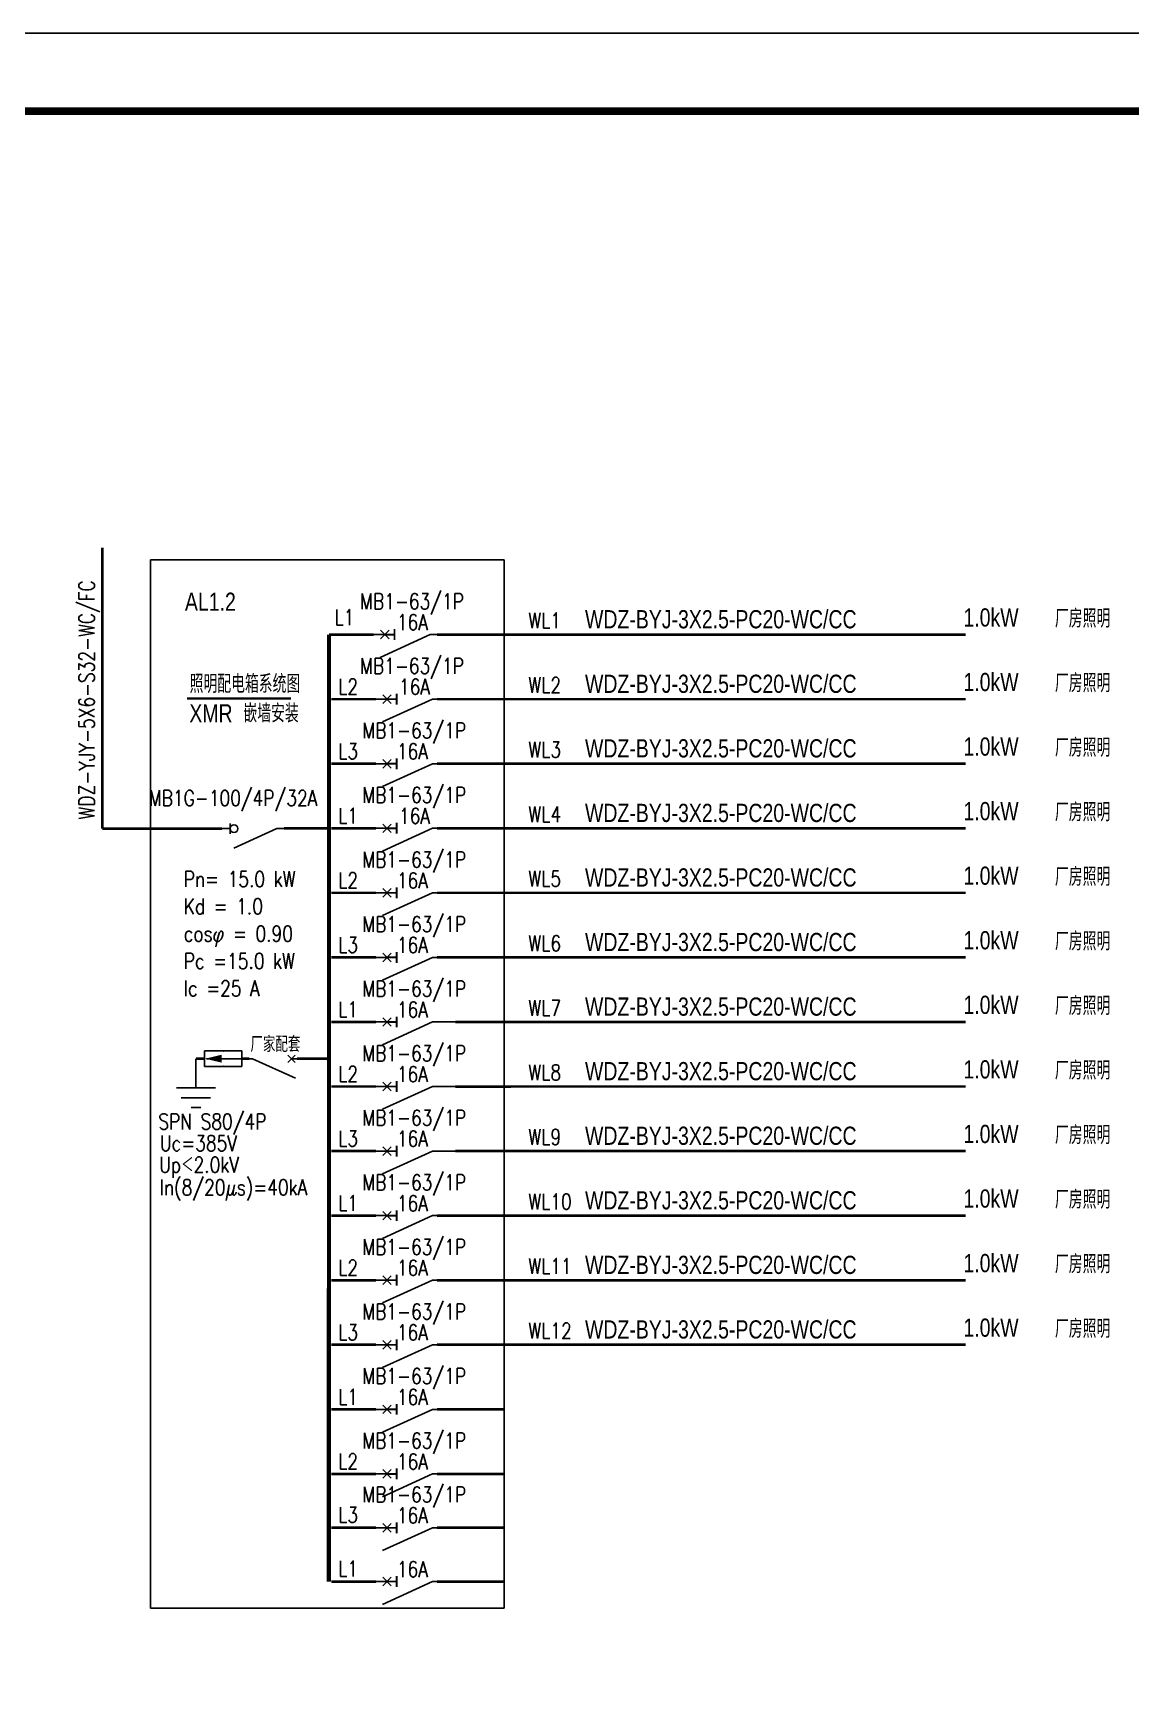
# Model space of a CAD drawing. Extents: x 54907 to 703237, y -798661 to -546661.
# Drawn here: x 214060 to 235167, y -578515 to -546661 of the extents above; entities that cross this region are included whole.
import ezdxf
from ezdxf.enums import TextEntityAlignment as Align

# ---------------------------------------------------------------- set-up
doc = ezdxf.new("R2010")
doc.units = 0
doc.header["$LTSCALE"] = 1000
doc.header["$MEASUREMENT"] = 0
doc.linetypes.add('DASH', pattern=[0.35, 0.25, -0.1])
for name, color, linetype in [('BXZ', 7, 'Continuous'), ('ELEMENT', 3, 'Continuous'), ('EQUIP-照明', 3, 'Continuous'), ('PUB_TITLE', 4, 'Continuous'), ('WIRE-照明', 1, 'Continuous'), ('文字', 7, 'Continuous'), ('说明文本', 54, 'Continuous')]:
    doc.layers.add(name, color=color, linetype=linetype)
doc.layers.add('yichutu', color=7, linetype='Continuous', true_color=0xffffff, plot=False)
doc.styles.add('_TEL_DIM', font='SIMPLEX', dxfattribs={"width": 0.8, "height": 3.5, "bigfont": 'HZTXT'})
doc.styles.add('HZF', font='hztxt_e.shx', dxfattribs={"width": 0.7, "bigfont": '!hztxt.shx'})
doc.styles.get("Standard").update_dxf_attribs({"font": 'gbenor.shx', "bigfont": 'gbcbig.shx'})

# ---------------------------------------------------------------- blocks, each defined once
blk = doc.blocks.new('$element$00000576')
for points in [[(0, 0), (0, -0.25)], [(0, -1), (0, -0.75), (-0.25, -0.2)], [(-0.047, -0.297), (0.047, -0.203)], [(-0.047, -0.203), (0.047, -0.297)]]:
    blk.add_lwpolyline(points)
at = {"flags": 9}
blk.add_attdef('S', (0, 0), '', height=0.00000667, dxfattribs=at)
blk = doc.blocks.new('20061120095655')
at = {"layer": 'ELEMENT', "linetype": 'Continuous', "const_width": 30}
for points in [[(375, 0), (535, 0)], [(535, -90), (535, 90)]]:
    blk.add_lwpolyline(points, dxfattribs=at)
at = {"layer": 'ELEMENT', "linetype": 'Continuous', "xscale": 1500, "yscale": 1500, "zscale": 1500, "rotation": 90}
blk.add_blockref('$element$00000576', (0, 0), dxfattribs=at)
blk = doc.blocks.new('M_M24')
for p, q in [((-0.25, -0.375), (0.25, -0.375)), ((-0.1875, -0.5), (0.1875, -0.5)), ((-0.0625, -0.625), (0.0625, -0.625))]:
    blk.add_line(p, q)
blk.add_lwpolyline([(0, 0), (0, -0.375)])
at = {"width": 0.8, "flags": 9}
blk.add_attdef('S', (0.25, -0.5), '', height=0.2, dxfattribs=at)
blk = doc.blocks.new('M_M7')
for p, q in [((-0.25, -0.2), (0, -0.75)), ((-0.047, -0.297), (0.047, -0.203)), ((-0.047, -0.203), (0.047, -0.297))]:
    blk.add_line(p, q)
for points in [[(0, 0), (0, -0.25)], [(0, -0.75), (0, -1)]]:
    blk.add_lwpolyline(points)
at = {"width": 0.8, "flags": 9}
blk.add_attdef('S', (0.25, -0.5), '', height=0.2, dxfattribs=at)
blk = doc.blocks.new('$equip_U$00000009')
for p, q in [((-0.72, 0.3), (-0.72, -0.3)), ((0.72, 0.3), (-0.72, 0.3)), ((0.698, 0), (-0.643, 0)), ((0.72, -0.3), (0.72, 0.3)), ((-0.72, -0.3), (0.72, -0.3))]:
    blk.add_line(p, q)
for p in [(0, 0.3), (-0.72, 0), (0, -0.3), (0.72, 0)]:
    blk.add_point(p)
blk.add_solid([(-0.063, 0.152), (-0.691, 0), (-0.063, -0.152)])
at = {"style": '_TEL_DIM', "flags": 1}
blk.add_attdef('A', text='', height=0.00002, dxfattribs=at).set_placement((0, 0), align=Align.MIDDLE_CENTER)
blk = doc.blocks.new('$element$00000523')
for points in [[(0, 0), (0, -0.15)], [(0, -1), (0, -0.75), (-0.25, -0.2)], [(-0.067, -0.15), (0.067, -0.15)]]:
    blk.add_lwpolyline(points)
blk.add_circle((0, -0.2), 0.05)
at = {"flags": 9}
blk.add_attdef('S', (0, 0), '', height=0.00000667, dxfattribs=at)
blk = doc.blocks.new('yct-1337-420-200550-63000-150-2010.0')
at = {"layer": 'yichutu', "color": 7, "true_color": 0xffffff}
blk.add_lwpolyline([(0, 0), (0, 63000), (200550, 63000), (200550, 0)], close=True, dxfattribs=at)

msp = doc.modelspace()

# ---------------------------------------------------------------- linework, layer by layer
at = {"layer": 'PUB_TITLE'}
msp.add_line((255606.6, -546661.4), (55056.6, -546661.4), dxfattribs=at)
at = {"layer": 'PUB_TITLE', "const_width": 150}
msp.add_lwpolyline([(58806.6, -608161.4), (254256.6, -608161.4), (254256.6, -548161.4), (58806.6, -548161.4)], close=True, dxfattribs=at)
at = {"layer": 'WIRE-照明', "linetype": 'Continuous'}
for points, const_width in [([(215389.9, -561955.5), (215389.9, -556554.8)], 50), ([(219748.5, -558225.6), (219746.8, -576433)], 80), ([(219748.5, -558225.6), (220610.1, -558225.6)], 50), ([(221825, -558225.1), (231991, -558225.1)], 50), ([(217019.5, -559454.6), (219017.2, -559454.6)], 50), ([(219790.7, -559466.9), (220652.3, -559466.9)], 50), ([(221825, -559466.4), (231991, -559466.4)], 50), ([(219790.7, -560708.2), (220652.3, -560708.2)], 50), ([(221825, -560707.7), (231991, -560707.7)], 50), ([(217692.4, -561955.5), (215389.9, -561955.5)], 50), ([(218886.9, -561949.5), (219748.5, -561949.5)], 50), ([(219790.7, -561949.5), (220652.3, -561949.5)], 50), ([(221825, -561949), (231991, -561949)], 50), ([(219790.7, -563190.8), (220652.3, -563190.8)], 50), ([(221825, -563190.3), (231991, -563190.3)], 50), ([(219790.7, -564432.1), (220652.3, -564432.1)], 50), ([(221825, -564431.6), (231991, -564431.6)], 50), ([(219790.7, -565673.3), (220652.3, -565673.3)], 50), ([(222176.7, -565673.3), (231991, -565672.8)], 50), ([(217355.3, -566379.4), (217189.3, -566379.4)], 50), ([(218217.2, -566379.4), (218075.3, -566379.4)], 50), ([(219134.4, -566379.4), (219746.7, -566379.4)], 50), ([(219790.7, -566914.6), (220652.3, -566914.6)], 50), ([(222176.7, -566914.8), (231991, -566914.3)], 50), ([(222176.7, -566914.6), (223116.9, -566914.6)], 50), ([(219790.7, -568155.9), (220652.3, -568155.9)], 50), ([(222176.7, -568156.3), (231991, -568155.8)], 50), ([(222176.7, -568155.9), (223116.9, -568155.9)], 50), ([(219790.7, -569397.2), (220652.3, -569397.2)], 50), ([(221825, -569397.2), (231991, -569397.2)], 50), ([(222176.7, -569397.2), (223116.9, -569397.2)], 50), ([(219790.7, -570638.5), (220652.4, -570638.5)], 50), ([(221825.1, -570638.5), (231991.1, -570638.5)], 50), ([(222176.7, -570639), (231991, -570638.5)], 50), ([(222176.8, -570638.5), (223116.9, -570638.5)], 50), ([(219790.8, -571880.3), (220652.4, -571880.3)], 50), ([(221825.2, -571880.3), (231991.2, -571880.3)], 50), ([(222176.7, -571880.5), (231991, -571880)], 50), ([(222176.8, -571880.3), (223117, -571880.2)], 50), ([(219790.9, -573121.7), (220652.5, -573121.7)], 50), ([(221825.2, -573121.7), (223116.9, -573121.7)], 50), ([(222176.7, -573121.9), (223116.9, -573121.9)], 50), ([(222176.9, -573121.7), (223117.1, -573121.7)], 50), ([(219790.9, -574363), (220652.5, -574363)], 50), ([(221825.3, -574363), (223116.9, -574363)], 50), ([(222176.8, -574363.4), (223116.9, -574363.3)], 50), ([(222177, -574363), (223117.1, -574363)], 50), ([(219790.7, -575398), (220652.3, -575398)], 50), ([(221825, -575398), (223116.9, -575398)], 50), ([(222176.7, -575398), (223116.9, -575398)], 50), ([(219790.7, -576433), (220652.3, -576433)], 50), ([(221825, -576433), (223116.9, -576433)], 50), ([(222176.7, -576433), (223116.9, -576432.9)], 50)]:
    msp.add_lwpolyline(points, dxfattribs=dict(at, const_width=const_width))
at = {"layer": '文字', "linetype": 'ByBlock'}
for p, q in [((216314.1, -556788.5), (223116.9, -556788.5)), ((216314.1, -556788.5), (216314.1, -576941.5)), ((223116.9, -556788.5), (223116.9, -576941.5)), ((223116.9, -576941.5), (216314.1, -576941.5))]:
    msp.add_line(p, q, dxfattribs=at)

# ---------------------------------------------------------------- block references
at = {"layer": 'ELEMENT', "linetype": 'DASH', "xscale": 1.166666666045785, "yscale": 1.166666666045785, "zscale": 1.166666666045785}
for p in [(220384.5, -558225.6), (220426.7, -559466.9), (220426.7, -560708.2), (220426.7, -561949.5), (220426.7, -563190.8), (220426.7, -564432.1), (220426.7, -565673.3), (220426.7, -566914.6), (220426.7, -568155.9), (220426.7, -569397.2), (220426.8, -570638.5), (220426.8, -571880.3), (220426.9, -573121.7), (220427, -574363), (220426.7, -575398), (220426.7, -576433)]:
    msp.add_blockref('20061120095655', p, dxfattribs=at)
at = {"layer": 'ELEMENT'}
for name, p, xscale, yscale, zscale, rotation in [('$element$00000523', (217621.5, -561955.5), 1500, 1500, 1500, 90), ('M_M7', (219403.4, -566379.4), -1499.924999999814, 1499.924999999814, 1499.924999999996, 270)]:
    msp.add_blockref(name, p, dxfattribs=dict(at, xscale=xscale, yscale=yscale, zscale=zscale, rotation=rotation))
at = {"layer": 'ELEMENT', "xscale": -1499.924999999814, "yscale": 1499.924999999814, "zscale": 1499.924999999996}
msp.add_blockref('M_M24', (217189.3, -566379.4), dxfattribs=at)
at = {"layer": 'EQUIP-照明', "xscale": -500, "yscale": 500, "zscale": 500, "rotation": 180}
msp.add_blockref('$equip_U$00000009', (217715.3, -566379.4), dxfattribs=at)
at = {"layer": 'yichutu'}
msp.add_blockref('yct-1337-420-200550-63000-150-2010.0', (55056.6, -609661.4), dxfattribs=at)

# ---------------------------------------------------------------- texts
at = {"layer": 'BXZ', "style": '_TEL_DIM', "width": 0.8}
for s, p in [('L1', (219855.4, -558042.8)), ('L2', (219926.6, -559376.9)), ('L3', (219926.6, -560618.2)), ('L1', (219926.6, -561859.5)), ('L2', (219926.6, -563100.8)), ('L3', (219926.6, -564342)), ('L1', (219926.6, -565583.3)), ('L2', (219926.6, -566824.6)), ('L3', (219926.6, -568065.9)), ('L1', (219926.6, -569307.2)), ('L2', (219926.6, -570548.5)), ('L3', (219926.6, -571789.8)), ('L1', (219926.6, -573031.7)), ('L2', (219926.6, -574273)), ('L3', (219926.6, -575300)), ('L1', (219926.6, -576335))]:
    msp.add_text(s, height=300, dxfattribs=at).set_placement(p)
at = {"layer": '文字', "linetype": 'ByBlock', "style": '_TEL_DIM', "width": 0.8}
msp.add_text('WDZ-YJY-5X6-S32-WC/FC', height=300, rotation=90, dxfattribs=at).set_placement((215240.4, -561780))
for s, p in [('MB1-63/1P', (220348.3, -557736.7)), ('16A', (221053.9, -558137.7)), ('WL1', (223584.4, -558105)), ('MB1-63/1P', (220348.3, -558978)), ('16A', (221096, -559379)), ('WL2', (223584.4, -559346.3)), ('MB1-63/1P', (220390.5, -560219.3)), ('WL3', (223584.4, -560587.6)), ('16A', (221053.9, -560620.3)), ('MB1G-100/4P/32A', (216285.8, -561518.9)), ('MB1-63/1P', (220390.5, -561460.5)), ('16A', (221096, -561861.6)), ('WL4', (223584.4, -561828.9)), ('MB1-63/1P', (220390.5, -562701.8)), ('Pn= 15.0 kW', (216956.7, -563076.1)), ('16A', (221053.9, -563102.9)), ('WL5', (223584.4, -563070.2)), ('Kd = 1.0', (216956.7, -563601.1)), ('MB1-63/1P', (220390.5, -563943.1)), ('cosφ = 0.90', (216956.7, -564126.1)), ('16A', (221053.9, -564344.1)), ('WL6', (223584.4, -564311.4)), ('Pc =15.0 kW', (216956.7, -564651.1)), ('Ic =25 A', (216956.7, -565176.1)), ('MB1-63/1P', (220390.5, -565184.4)), ('16A', (221053.9, -565585.4)), ('WL7', (223584.4, -565553.2)), ('厂家配套', (218239, -566251.6)), ('MB1-63/1P', (220390.5, -566425.7)), ('16A', (221053.9, -566826.7)), ('WL8', (223584.4, -566794.5)), ('SPN S80/4P', (216468.5, -567737.9)), ('MB1-63/1P', (220390.5, -567667)), ('Uc=385V ', (216497.1, -568155.3)), ('16A', (221053.9, -568068)), ('WL9', (223584.4, -568035.8)), ('Up＜2.0kV', (216484.1, -568569.2)), ('MB1-63/1P', (220390.5, -568908.3)), ('In(8/20μs)=40kA', (216494.1, -569003.5)), ('16A', (221053.9, -569309.3)), ('WL10', (223584.4, -569276.8)), ('MB1-63/1P', (220390.6, -570149.6)), ('16A', (221053.9, -570550.6)), ('WL11', (223584.5, -570518.5)), ('MB1-63/1P', (220390.6, -571391.3)), ('16A', (221054, -571792.4)), ('WL12', (223584.4, -571759.9)), ('MB1-63/1P', (220390.7, -572632.8)), ('16A', (221054, -573033.8)), ('MB1-63/1P', (220390.7, -573874.1)), ('16A', (221054.1, -574275.1)), ('MB1-63/1P', (220390.5, -574909.1)), ('16A', (221053.9, -575310.1)), ('16A', (221053.9, -576345.1))]:
    msp.add_text(s, height=300, dxfattribs=at).set_placement(p)
at = {"layer": '说明文本', "color": 6, "style": 'HZF', "width": 0.8}
for s, p in [('AL1.2', (216978.8, -557768.6)), ('WDZ-BYJ-3X2.5-PC20-WC/CC', (224671.7, -558105)), ('1.0kW', (231947.8, -558070.8)), ('厂房照明', (233706.9, -558091.4)), ('照明配电箱系统图', (217068.8, -559348.6)), ('WDZ-BYJ-3X2.5-PC20-WC/CC', (224671.7, -559346.3)), ('1.0kW', (231947.8, -559312.1)), ('厂房照明', (233706.9, -559332.7)), ('XMR  嵌墙安装', (217063.4, -559914.1)), ('WDZ-BYJ-3X2.5-PC20-WC/CC', (224671.7, -560587.6)), ('1.0kW', (231947.8, -560553.4)), ('厂房照明', (233706.9, -560574)), ('WDZ-BYJ-3X2.5-PC20-WC/CC', (224671.7, -561828.9)), ('1.0kW', (231947.8, -561794.7)), ('厂房照明', (233706.9, -561815.3)), ('WDZ-BYJ-3X2.5-PC20-WC/CC', (224671.7, -563070.2)), ('1.0kW', (231947.8, -563035.9)), ('厂房照明', (233706.9, -563056.6)), ('WDZ-BYJ-3X2.5-PC20-WC/CC', (224671.7, -564311.4)), ('1.0kW', (231947.8, -564277.2)), ('厂房照明', (233706.9, -564297.8)), ('WDZ-BYJ-3X2.5-PC20-WC/CC', (224671.7, -565552.7)), ('1.0kW', (231947.8, -565518.5)), ('厂房照明', (233706.9, -565539.1)), ('WDZ-BYJ-3X2.5-PC20-WC/CC', (224671.7, -566794.2)), ('1.0kW', (231947.8, -566760)), ('厂房照明', (233706.9, -566780.6)), ('WDZ-BYJ-3X2.5-PC20-WC/CC', (224671.7, -568035.7)), ('1.0kW', (231947.8, -568001.4)), ('厂房照明', (233706.9, -568022.1)), ('1.0kW', (231947.8, -569242.9)), ('厂房照明', (233706.9, -569263.5)), ('WDZ-BYJ-3X2.5-PC20-WC/CC', (224671.7, -569277.1)), ('WDZ-BYJ-3X2.5-PC20-WC/CC', (224671.7, -570518.4)), ('1.0kW', (231947.8, -570484.2)), ('厂房照明', (233706.9, -570504.8)), ('WDZ-BYJ-3X2.5-PC20-WC/CC', (224671.7, -571759.8)), ('1.0kW', (231947.8, -571725.6)), ('厂房照明', (233706.9, -571746.2))]:
    msp.add_text(s, height=350, dxfattribs=at).set_placement(p)

doc.saveas('drawing.dxf')
